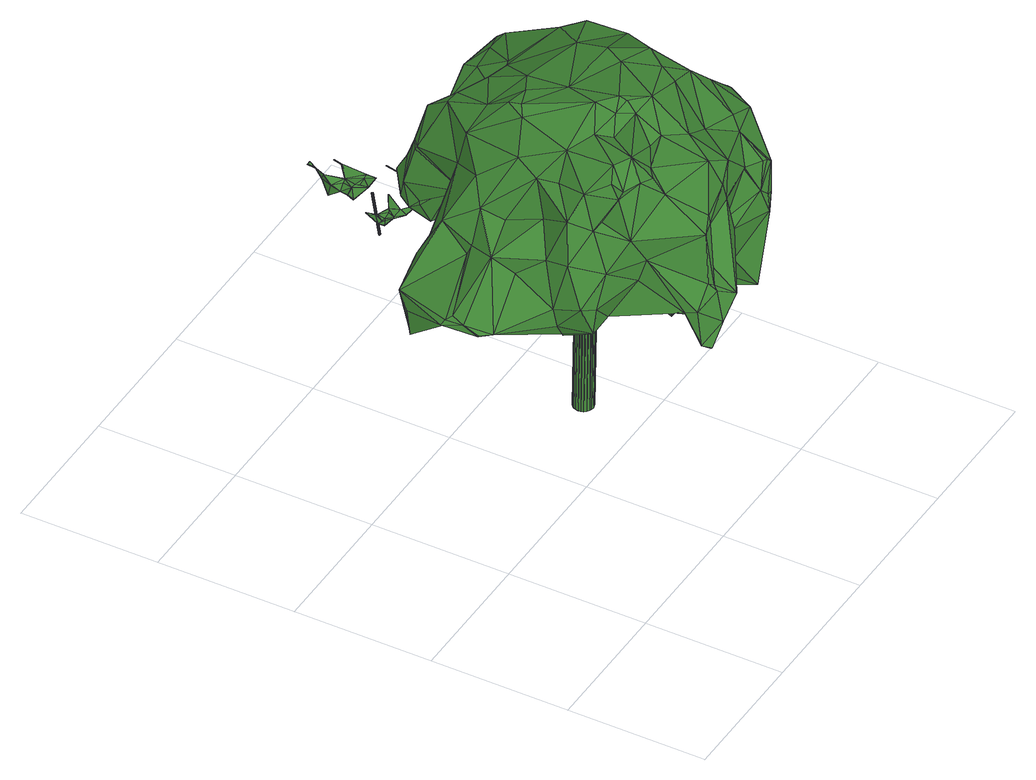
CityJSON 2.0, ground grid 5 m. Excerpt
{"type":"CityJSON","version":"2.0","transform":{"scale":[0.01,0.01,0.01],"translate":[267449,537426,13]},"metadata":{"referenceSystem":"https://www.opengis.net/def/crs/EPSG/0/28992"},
"CityObjects":{
"tree1":{"type":"SolitaryVegetationObject","attributes":{"gtid":296,"crown_width_m":12.59,"crown_median_z":21.95,"crown_r50_m":0.326,"crown_porosity":0.881,"trunk_H_m":8.39,"trunk_DBH_m":0.719,"trunk_radius_m":0.36,"trunk_base_height_m":13.56,"original_gtid":"296"},"geometry":[{"type":"Solid","lod":"3","boundaries":[[[[0,1,2]],[[3,2,4]],[[5,6,7]],[[8,9,10]],[[11,12,13]],[[14,15,16]],[[17,18,19]],[[20,21,22]],[[23,24,25]],[[26,27,28]],[[29,30,31]],[[32,33,34]],[[35,36,20]],[[37,38,39]],[[39,38,40]],[[41,42,43]],[[44,45,46]],[[47,48,15]],[[47,15,14]],[[49,50,51]],[[52,53,54]],[[55,56,57]],[[16,58,59]],[[16,60,58]],[[36,61,62]],[[63,51,50]],[[64,65,66]],[[67,65,64]],[[68,69,70]],[[71,72,49]],[[73,74,75]],[[76,75,74]],[[44,46,63]],[[77,33,32]],[[78,79,80]],[[81,82,17]],[[83,30,84]],[[85,86,87]],[[88,89,90]],[[91,92,93]],[[91,93,94]],[[95,72,96]],[[97,98,99]],[[100,101,102]],[[103,59,58]],[[19,104,81]],[[17,19,81]],[[40,105,39]],[[95,49,72]],[[106,107,108]],[[41,109,110]],[[25,111,112]],[[113,114,115]],[[116,37,117]],[[37,39,117]],[[118,45,44]],[[87,119,120]],[[86,119,87]],[[120,119,86]],[[121,22,21]],[[17,82,122]],[[123,82,81]],[[81,4,123]],[[22,124,35]],[[109,43,125]],[[126,127,128]],[[129,130,131]],[[132,60,133]],[[134,135,136]],[[137,138,139]],[[140,141,142]],[[8,143,9]],[[22,144,145]],[[146,67,147]],[[148,149,150]],[[148,150,151]],[[152,80,153]],[[57,23,55]],[[154,155,107]],[[107,155,156]],[[157,107,156]],[[158,113,159]],[[160,161,162]],[[163,164,165]],[[166,167,1]],[[166,1,168]],[[131,54,53]],[[169,109,170]],[[146,65,67]],[[68,171,69]],[[69,171,172]],[[122,173,17]],[[18,126,19]],[[162,174,175]],[[176,110,177]],[[178,164,179]],[[16,59,14]],[[64,130,67]],[[39,180,181]],[[182,77,183]],[[87,122,184]],[[44,185,118]],[[110,109,169]],[[28,73,26]],[[6,180,39]],[[175,174,186]],[[187,48,47]],[[188,46,189]],[[94,141,140]],[[190,113,187]],[[191,35,124]],[[161,160,192]],[[193,162,194]],[[75,97,132]],[[55,195,56]],[[62,21,36]],[[196,8,197]],[[129,198,199]],[[73,168,26]],[[189,45,200]],[[189,46,45]],[[201,202,129]],[[203,5,204]],[[11,13,205]],[[67,130,202]],[[105,40,142]],[[202,201,206]],[[38,37,207]],[[33,206,201]],[[33,201,34]],[[28,208,209]],[[210,66,211]],[[46,188,63]],[[77,56,183]],[[35,212,213]],[[34,129,199]],[[201,129,34]],[[71,49,51]],[[66,65,211]],[[52,214,49]],[[49,214,50]],[[215,216,217]],[[64,66,163]],[[218,219,220]],[[165,164,185]],[[118,185,164]],[[221,222,223]],[[224,222,221]],[[225,184,122]],[[159,113,85]],[[187,113,48]],[[198,131,53]],[[198,129,131]],[[43,42,226]],[[227,228,203]],[[163,66,210]],[[52,92,53]],[[65,101,211]],[[65,146,101]],[[219,229,230]],[[231,232,160]],[[107,106,154]],[[184,159,85]],[[173,87,120]],[[166,75,167]],[[196,233,31]],[[196,29,233]],[[29,31,233]],[[234,227,235]],[[30,83,31]],[[132,167,75]],[[47,236,237]],[[238,15,113]],[[164,178,239]],[[28,27,208]],[[240,126,18]],[[143,8,196]],[[223,227,203]],[[75,168,73]],[[209,73,28]],[[60,132,97]],[[99,60,97]],[[139,41,0]],[[122,87,173]],[[76,200,239]],[[143,237,236]],[[235,224,169]],[[90,169,224]],[[112,195,55]],[[87,184,85]],[[199,91,149]],[[71,223,203]],[[71,203,204]],[[241,242,243]],[[97,75,76]],[[98,97,76]],[[90,224,221]],[[154,244,155]],[[155,244,156]],[[35,205,36]],[[19,128,104]],[[227,231,245]],[[166,168,75]],[[246,2,1]],[[99,98,247]],[[136,205,13]],[[102,248,47]],[[126,240,127]],[[124,186,249]],[[31,237,196]],[[47,237,187]],[[30,29,250]],[[193,174,162]],[[9,147,251]],[[10,13,197]],[[8,10,197]],[[196,197,29]],[[16,238,60]],[[252,253,121]],[[183,254,61]],[[67,202,251]],[[202,206,251]],[[67,251,147]],[[197,13,29]],[[29,13,250]],[[254,255,61]],[[40,38,207]],[[165,256,163]],[[257,61,36]],[[180,6,231]],[[63,258,44]],[[250,84,30]],[[250,12,84]],[[207,37,116]],[[170,157,259]],[[6,105,96]],[[84,190,187]],[[247,98,239]],[[248,143,236]],[[260,102,14]],[[128,19,126]],[[110,169,90]],[[110,90,208]],[[112,111,195]],[[96,105,95]],[[153,145,144]],[[9,182,135]],[[9,135,134]],[[243,76,74]],[[84,187,83]],[[49,95,261]],[[137,127,138]],[[128,127,137]],[[13,12,250]],[[262,62,254]],[[254,62,255]],[[182,61,257]],[[183,61,182]],[[10,9,134]],[[62,61,255]],[[263,264,149]],[[226,42,138]],[[231,265,266]],[[57,267,263]],[[32,263,267]],[[216,186,80]],[[216,80,217]],[[131,229,218]],[[88,90,221]],[[257,136,135]],[[129,202,130]],[[63,50,258]],[[48,113,15]],[[198,92,199]],[[53,92,198]],[[69,194,162]],[[13,10,134]],[[13,134,136]],[[23,25,112]],[[9,143,268]],[[9,268,147]],[[138,127,269]],[[208,27,110]],[[211,100,210]],[[77,182,33]],[[200,270,189]],[[248,146,143]],[[72,7,96]],[[5,7,72]],[[269,271,138]],[[257,135,182]],[[133,272,132]],[[194,172,191]],[[81,104,128]],[[81,128,4]],[[55,23,112]],[[263,34,264]],[[199,264,34]],[[124,22,145]],[[199,92,91]],[[124,249,191]],[[0,41,176]],[[105,142,141]],[[273,68,70]],[[154,106,244]],[[88,274,275]],[[164,239,118]],[[178,247,239]],[[69,162,276]],[[162,161,276]],[[277,195,111]],[[139,42,41]],[[57,148,24]],[[192,106,108]],[[192,108,278]],[[279,105,6]],[[279,39,105]],[[0,280,139]],[[78,80,152]],[[139,280,137]],[[139,138,42]],[[194,249,193]],[[191,249,194]],[[90,89,208]],[[276,273,70]],[[276,70,69]],[[248,101,146]],[[225,159,184]],[[248,102,101]],[[225,272,133]],[[101,100,211]],[[205,136,257]],[[205,257,36]],[[108,125,278]],[[143,146,268]],[[103,58,178]],[[260,210,100]],[[251,182,9]],[[251,206,182]],[[33,182,206]],[[57,24,23]],[[94,150,91]],[[149,91,150]],[[157,170,109]],[[277,79,78]],[[186,145,153]],[[124,145,186]],[[113,115,85]],[[16,15,238]],[[161,192,278]],[[219,256,165]],[[219,230,256]],[[225,281,272]],[[4,272,281]],[[156,244,266]],[[156,266,265]],[[106,266,244]],[[153,80,186]],[[278,271,161]],[[94,151,150]],[[83,187,237]],[[179,260,103]],[[209,89,88]],[[178,179,103]],[[103,260,59]],[[180,231,160]],[[181,180,160]],[[278,226,271]],[[200,76,243]],[[115,282,283]],[[109,41,43]],[[52,49,261]],[[270,243,242]],[[92,52,261]],[[253,284,121]],[[44,258,185]],[[270,200,243]],[[163,256,64]],[[63,285,51]],[[117,286,116]],[[164,163,179]],[[163,210,179]],[[277,253,195]],[[195,253,252]],[[133,238,225]],[[60,238,133]],[[287,162,175]],[[287,175,215]],[[158,159,238]],[[159,225,238]],[[115,288,85]],[[147,268,146]],[[79,289,207]],[[266,106,192]],[[266,192,160]],[[271,226,138]],[[260,14,59]],[[213,113,290]],[[22,121,144]],[[242,189,270]],[[209,88,275]],[[176,27,168]],[[160,162,287]],[[71,51,285]],[[45,239,200]],[[76,239,98]],[[121,21,62]],[[121,62,252]],[[266,160,232]],[[85,288,86]],[[115,171,288]],[[240,288,171]],[[116,79,207]],[[137,280,128]],[[128,3,4]],[[266,232,231]],[[4,2,246]],[[54,218,291]],[[185,291,218]],[[181,287,215]],[[175,186,216]],[[214,291,50]],[[214,52,291]],[[243,74,241]],[[64,256,230]],[[213,114,113]],[[130,64,230]],[[231,6,5]],[[79,116,286]],[[241,209,242]],[[242,209,275]],[[54,131,218]],[[188,285,63]],[[130,229,131]],[[223,71,285]],[[54,291,52]],[[157,109,125]],[[45,118,239]],[[272,292,167]],[[272,4,292]],[[227,265,231]],[[100,102,260]],[[260,179,210]],[[290,113,190]],[[6,96,7]],[[127,240,273]],[[127,273,269]],[[171,273,240]],[[69,172,194]],[[114,282,115]],[[152,153,293]],[[294,225,122]],[[294,122,82]],[[294,82,123]],[[293,284,253]],[[181,160,287]],[[293,253,277]],[[228,5,203]],[[228,245,5]],[[231,5,245]],[[285,295,223]],[[285,188,295]],[[223,295,221]],[[188,189,295]],[[218,220,185]],[[80,79,286]],[[290,190,296]],[[84,12,296]],[[190,84,296]],[[12,290,296]],[[294,281,225]],[[248,236,47]],[[11,205,213]],[[213,205,35]],[[83,237,31]],[[102,47,14]],[[279,6,39]],[[140,151,94]],[[193,249,186]],[[196,237,143]],[[213,12,11]],[[12,213,290]],[[278,125,226]],[[43,226,125]],[[107,125,108]],[[157,125,107]],[[247,178,58]],[[271,276,161]],[[171,115,283]],[[191,212,35]],[[158,238,113]],[[171,283,172]],[[4,281,123]],[[294,123,281]],[[293,144,284]],[[121,284,144]],[[175,216,215]],[[189,274,295]],[[221,295,274]],[[289,151,140]],[[289,140,207]],[[207,142,40]],[[95,105,141]],[[140,142,207]],[[261,95,297]],[[240,298,288]],[[50,291,258]],[[185,258,291]],[[272,167,132]],[[209,74,73]],[[241,74,209]],[[292,246,167]],[[292,4,246]],[[114,212,282]],[[213,212,114]],[[172,283,282]],[[282,212,172]],[[172,212,191]],[[261,297,299]],[[261,299,93]],[[94,93,299]],[[300,277,78]],[[20,36,21]],[[79,277,111]],[[111,25,79]],[[25,301,79]],[[301,289,79]],[[120,298,173]],[[262,254,183]],[[86,288,298]],[[18,17,298]],[[262,252,62]],[[252,262,195]],[[56,195,262]],[[77,267,56]],[[32,267,77]],[[242,275,274]],[[95,141,297]],[[56,262,183]],[[149,264,199]],[[234,235,302]],[[234,302,265]],[[99,58,60]],[[247,58,99]],[[0,2,280]],[[280,2,3]],[[56,267,57]],[[246,1,167]],[[219,218,229]],[[185,220,165]],[[165,220,219]],[[148,289,24]],[[261,93,92]],[[94,299,141]],[[297,141,299]],[[228,227,245]],[[227,234,265]],[[300,78,293]],[[300,293,277]],[[152,293,78]],[[71,303,72]],[[204,303,71]],[[263,149,57]],[[25,24,301]],[[301,24,289]],[[41,110,176]],[[1,0,176]],[[242,274,189]],[[35,20,22]],[[86,298,120]],[[148,151,289]],[[17,173,298]],[[18,298,240]],[[217,304,215]],[[181,215,304]],[[181,304,39]],[[186,174,193]],[[149,148,57]],[[293,153,144]],[[230,229,130]],[[39,304,286]],[[117,39,286]],[[217,286,304]],[[80,286,217]],[[88,221,274]],[[280,3,128]],[[259,265,302]],[[276,271,273]],[[269,273,271]],[[273,171,68]],[[34,263,32]],[[303,5,72]],[[204,5,303]],[[208,89,209]],[[235,222,224]],[[227,222,235]],[[223,222,227]],[[176,168,1]],[[26,168,27]],[[176,177,27]],[[156,265,259]],[[156,259,157]],[[259,302,170]],[[170,302,169]],[[169,302,235]],[[110,27,177]],[[305,306,307]],[[305,307,308]],[[308,307,309]],[[308,309,310]],[[307,306,311]],[[307,311,309]],[[309,311,312]],[[309,312,310]],[[311,306,313]],[[311,313,312]],[[312,313,314]],[[312,314,310]],[[313,306,315]],[[313,315,314]],[[314,315,316]],[[314,316,310]],[[315,306,317]],[[315,317,316]],[[316,317,318]],[[316,318,310]],[[317,306,319]],[[317,319,318]],[[318,319,320]],[[318,320,310]],[[319,306,321]],[[319,321,320]],[[320,321,322]],[[320,322,310]],[[321,306,323]],[[321,323,322]],[[322,323,324]],[[322,324,310]],[[323,306,325]],[[323,325,324]],[[324,325,326]],[[324,326,310]],[[325,306,327]],[[325,327,326]],[[326,327,328]],[[326,328,310]],[[327,306,329]],[[327,329,328]],[[328,329,330]],[[328,330,310]],[[329,306,331]],[[329,331,330]],[[330,331,332]],[[330,332,310]],[[331,306,333]],[[331,333,332]],[[332,333,334]],[[332,334,310]],[[333,306,335]],[[333,335,334]],[[334,335,336]],[[334,336,310]],[[335,306,337]],[[335,337,336]],[[336,337,338]],[[336,338,310]],[[337,306,339]],[[337,339,338]],[[338,339,340]],[[338,340,310]],[[339,306,341]],[[339,341,340]],[[340,341,342]],[[340,342,310]],[[341,306,343]],[[341,343,342]],[[342,343,344]],[[342,344,310]],[[343,306,345]],[[343,345,344]],[[344,345,346]],[[344,346,310]],[[345,306,347]],[[345,347,346]],[[346,347,348]],[[346,348,310]],[[347,306,349]],[[347,349,348]],[[348,349,350]],[[348,350,310]],[[349,306,351]],[[349,351,350]],[[350,351,352]],[[350,352,310]],[[351,306,353]],[[351,353,352]],[[352,353,354]],[[352,354,310]],[[353,306,305]],[[353,305,354]],[[354,305,308]],[[354,308,310]]]]}]},
"tree2":{"type":"SolitaryVegetationObject","attributes":{"gtid":672,"crown_width_m":3.1,"crown_median_z":14.97,"crown_r50_m":0.15,"crown_porosity":0.897,"trunk_H_m":1.71,"trunk_DBH_m":0.0504,"trunk_radius_m":0.0252,"trunk_base_height_m":13.26,"original_gtid":"674"},"geometry":[{"type":"Solid","lod":"3","boundaries":[[[[355,356,357]],[[358,359,360]],[[361,362,363]],[[364,365,366]],[[367,368,369]],[[370,371,372]],[[373,374,357]],[[372,371,375]],[[376,377,361]],[[378,379,361]],[[380,381,382]],[[383,384,385]],[[386,387,388]],[[367,389,390]],[[391,359,392]],[[393,394,395]],[[392,359,358]],[[396,397,388]],[[398,399,400]],[[401,402,403]],[[368,404,405]],[[406,407,408]],[[409,361,363]],[[378,361,409]],[[364,401,373]],[[409,363,410]],[[409,410,358]],[[381,411,412]],[[410,363,362]],[[355,393,356]],[[375,413,372]],[[410,392,358]],[[414,390,415]],[[368,390,414]],[[416,415,417]],[[418,419,420]],[[407,418,408]],[[407,419,418]],[[403,421,422]],[[360,359,391]],[[388,387,396]],[[373,357,422]],[[401,403,423]],[[401,364,402]],[[405,424,369]],[[374,401,423]],[[374,373,401]],[[395,356,393]],[[384,425,418]],[[413,375,426]],[[427,428,394]],[[391,428,427]],[[414,416,404]],[[369,429,367]],[[364,373,430]],[[361,377,362]],[[431,381,432]],[[411,381,431]],[[355,433,427]],[[367,390,368]],[[408,434,406]],[[402,435,421]],[[403,402,421]],[[436,382,437]],[[414,404,368]],[[357,433,355]],[[368,405,369]],[[438,405,404]],[[436,380,382]],[[439,440,389]],[[386,441,406]],[[386,442,441]],[[386,443,387]],[[386,406,443]],[[444,418,445]],[[443,406,434]],[[434,398,443]],[[418,399,408]],[[378,409,362]],[[377,378,362]],[[407,406,441]],[[366,446,430]],[[366,430,373]],[[415,416,414]],[[447,400,381]],[[370,431,371]],[[411,431,370]],[[448,372,383]],[[413,449,450]],[[450,449,445]],[[394,393,355]],[[394,355,427]],[[451,373,422]],[[367,452,389]],[[439,389,452]],[[361,379,376]],[[422,357,403]],[[427,433,391]],[[360,391,433]],[[395,357,356]],[[407,453,419]],[[388,454,386]],[[446,365,455]],[[370,456,411]],[[369,421,429]],[[423,457,458]],[[421,435,429]],[[413,459,449]],[[426,449,459]],[[426,459,413]],[[452,460,461]],[[452,461,439]],[[460,429,435]],[[357,462,433]],[[382,381,463]],[[444,400,399]],[[444,399,418]],[[423,403,357]],[[423,357,395]],[[418,425,445]],[[385,384,420]],[[384,418,420]],[[373,451,366]],[[421,424,438]],[[438,424,405]],[[394,428,457]],[[394,457,395]],[[360,462,464]],[[400,463,381]],[[398,400,447]],[[380,463,400]],[[396,387,443]],[[422,465,451]],[[421,465,422]],[[364,439,466]],[[432,426,375]],[[419,467,420]],[[380,400,432]],[[432,381,380]],[[372,456,370]],[[385,420,448]],[[360,464,358]],[[362,409,464]],[[358,464,409]],[[362,464,410]],[[416,440,404]],[[366,404,440]],[[372,450,383]],[[443,454,396]],[[397,396,454]],[[385,448,383]],[[390,417,415]],[[389,417,390]],[[389,416,417]],[[443,398,442]],[[360,433,462]],[[392,458,391]],[[379,378,468]],[[462,458,392]],[[379,468,376]],[[376,468,377]],[[378,377,468]],[[375,371,431]],[[431,432,375]],[[457,391,458]],[[421,369,424]],[[447,412,469]],[[447,469,442]],[[448,467,372]],[[456,372,467]],[[464,462,410]],[[462,392,410]],[[374,462,357]],[[388,397,454]],[[455,430,446]],[[367,429,460]],[[389,440,416]],[[364,440,439]],[[366,440,364]],[[436,437,470]],[[380,436,470]],[[419,453,471]],[[407,471,453]],[[442,471,441]],[[374,423,458]],[[398,447,442]],[[419,471,412]],[[419,412,411]],[[374,458,462]],[[382,463,437]],[[470,437,463]],[[470,463,380]],[[411,467,419]],[[456,467,411]],[[457,428,391]],[[423,395,457]],[[372,413,450]],[[400,445,449]],[[430,365,364]],[[430,455,365]],[[366,365,446]],[[442,454,443]],[[386,454,442]],[[447,381,412]],[[441,471,407]],[[420,467,448]],[[442,469,471]],[[412,471,469]],[[383,425,384]],[[444,445,400]],[[404,472,438]],[[451,472,366]],[[404,366,472]],[[400,449,426]],[[400,426,432]],[[408,399,434]],[[398,434,399]],[[450,445,425]],[[450,425,383]],[[460,452,367]],[[364,466,402]],[[438,472,421]],[[421,472,465]],[[451,465,472]],[[466,439,461]],[[402,466,461]],[[435,402,461]],[[435,461,460]],[[473,474,475]],[[473,475,476]],[[476,475,477]],[[476,477,478]],[[475,474,479]],[[475,479,477]],[[477,479,480]],[[477,480,478]],[[479,474,481]],[[479,481,480]],[[481,474,482]],[[481,482,480]],[[480,482,483]],[[480,483,478]],[[482,474,484]],[[482,484,483]],[[483,484,485]],[[483,485,478]],[[484,474,486]],[[484,486,485]],[[485,486,487]],[[485,487,478]],[[486,474,488]],[[486,488,487]],[[487,488,489]],[[487,489,478]],[[488,474,490]],[[488,490,489]],[[489,490,491]],[[489,491,478]],[[491,490,492]],[[491,492,478]],[[490,474,493]],[[490,493,492]],[[492,493,494]],[[492,494,478]],[[493,474,495]],[[493,495,494]],[[494,495,496]],[[494,496,478]],[[495,474,497]],[[495,497,496]],[[496,497,498]],[[496,498,478]],[[497,474,499]],[[497,499,498]],[[498,499,500]],[[498,500,478]],[[499,474,501]],[[499,501,500]],[[500,501,502]],[[500,502,478]],[[501,474,503]],[[501,503,502]],[[502,503,504]],[[502,504,478]],[[503,474,505]],[[503,505,504]],[[504,505,506]],[[504,506,478]],[[505,474,473]],[[505,473,506]],[[506,473,476]],[[506,476,478]]]]}]}
},
"vertices":[
[292,451,1103],[336,477,1243],[312,541,1077],[277,634,1011],[237,699,1080],[1020,157,1016],[1045,140,920],[1054,150,980],[917,1304,826],[996,1242,788],[868,1253,707],[828,1056,806],[657,1158,741],[715,1187,722],[642,1160,1230],[577,1161,1103],[617,1074,1298],[86,797,870],[154,715,833],[105,672,857],[912,793,792],[944,799,801],[855,779,670],[1214,636,527],[1212,604,569],[1165,613,565],[431,368,1375],[416,335,1336],[427,324,1364],[711,1291,827],[614,1232,840],[715,1316,853],[1276,895,627],[1291,1022,678],[1380,948,695],[783,833,790],[913,986,828],[1139,246,618],[1140,226,640],[968,139,673],[1135,220,665],[345,340,1077],[310,355,950],[451,282,1001],[1065,588,1395],[920,611,1433],[1005,509,1394],[630,1201,1082],[579,1170,1091],[1230,316,1144],[1184,433,1243],[1112,311,1199],[1306,442,1127],[1335,651,1033],[1313,652,1090],[1201,705,577],[1226,834,630],[1259,686,567],[591,914,1368],[667,1066,1302],[516,948,1292],[1086,1045,819],[1053,818,823],[1106,465,1323],[1133,1100,1198],[1096,1165,1185],[1084,1128,1224],[1236,1185,996],[469,505,851],[499,515,845],[469,504,848],[1072,264,1178],[1091,160,1084],[475,388,1414],[579,516,1415],[486,564,1396],[676,567,1458],[1189,972,650],[1021,413,758],[1086,357,591],[857,404,666],[100,724,888],[95,786,888],[590,1229,866],[583,1195,838],[396,983,848],[221,943,692],[181,966,720],[587,314,1353],[552,286,1347],[557,244,1294],[1328,581,819],[1335,583,937],[1300,475,871],[1345,464,755],[1213,271,915],[1090,160,962],[543,759,1413],[583,785,1428],[579,829,1422],[925,1140,1194],[945,1201,1163],[849,1202,1088],[740,994,1343],[104,671,862],[1109,224,771],[533,85,778],[478,66,800],[489,123,899],[461,258,1086],[412,288,1188],[1134,613,602],[1176,642,551],[578,995,986],[604,831,890],[430,888,891],[1062,340,574],[1052,305,578],[964,686,1429],[182,964,699],[178,962,699],[978,729,774],[164,993,879],[108,766,903],[752,740,655],[476,127,912],[153,669,845],[299,475,811],[135,634,860],[1389,942,905],[1280,1020,1025],[1331,816,1036],[450,721,1330],[413,853,1229],[904,1206,708],[977,1207,768],[895,1171,725],[273,478,859],[303,364,853],[265,387,965],[1183,338,674],[1164,344,780],[1178,290,656],[915,1300,875],[866,716,730],[812,716,570],[1032,1231,1077],[1168,1228,945],[1294,537,716],[1385,713,711],[1322,550,749],[1335,477,723],[844,501,715],[820,592,678],[508,49,774],[509,46,777],[578,44,838],[485,84,926],[467,936,972],[371,999,954],[676,285,921],[589,407,825],[604,423,813],[1079,924,1334],[969,802,1398],[1152,868,1331],[429,561,1302],[426,640,1294],[393,447,1330],[586,110,1161],[577,99,970],[353,690,926],[537,713,960],[143,954,825],[804,500,783],[793,377,685],[368,401,1213],[397,386,1237],[745,856,1402],[845,985,1321],[890,185,812],[863,274,759],[1156,1087,764],[1186,969,652],[313,1016,910],[1190,740,1304],[791,576,674],[571,1207,945],[983,449,1371],[827,445,1425],[585,1158,876],[643,779,818],[583,279,939],[595,534,835],[570,542,838],[1153,690,642],[744,1323,844],[822,1270,735],[1356,760,925],[1396,762,796],[735,514,1462],[1398,1027,800],[1361,1034,916],[982,194,1122],[1055,170,1106],[831,1054,804],[1270,1118,810],[1174,261,628],[486,296,1369],[528,350,1425],[921,1025,1266],[1014,1143,1207],[619,800,844],[702,973,889],[1272,408,1156],[791,321,655],[786,352,586],[789,352,582],[1266,791,1167],[1223,837,1261],[1223,805,1260],[782,213,1285],[800,172,1192],[868,190,1235],[645,135,1190],[326,929,1075],[393,360,862],[813,165,1125],[978,196,1120],[1229,888,1154],[1197,924,1178],[868,168,960],[678,222,980],[719,1317,845],[642,193,1046],[633,122,1168],[744,1241,950],[720,1279,921],[525,985,1146],[729,695,1430],[187,697,842],[609,460,1404],[729,449,1422],[677,494,1441],[536,74,775],[863,194,999],[396,599,1164],[660,813,1421],[850,1204,1076],[702,661,746],[662,1178,741],[1218,1198,866],[1128,719,718],[1087,681,716],[1178,947,760],[1138,885,831],[1173,957,1223],[936,1140,787],[1126,575,1313],[594,76,939],[833,1027,1202],[1284,392,1008],[1190,822,716],[1334,773,665],[1385,762,710],[663,43,895],[635,90,884],[1264,864,624],[967,1168,929],[312,478,794],[739,486,1452],[421,389,838],[355,806,1155],[350,489,814],[740,363,1359],[686,373,1349],[471,492,845],[1119,613,635],[434,364,870],[1064,224,818],[265,488,932],[288,798,1053],[580,815,876],[511,808,920],[1019,691,767],[965,330,1238],[1018,331,588],[803,373,713],[300,870,875],[1189,391,676],[649,1074,923],[1215,562,1173],[377,727,1123],[945,605,784],[291,818,1007],[828,311,1322],[589,1160,857],[1229,378,883],[152,774,846],[1300,448,842],[1075,473,801],[1136,422,688],[600,89,955],[1074,165,1100],[859,307,676],[861,696,57],[825,695,56],[859,705,57],[846,672,896],[845,682,896],[810,671,895],[856,714,57],[841,690,896],[850,721,57],[835,697,896],[842,727,57],[827,703,896],[833,730,57],[818,706,896],[824,731,57],[809,707,896],[815,729,57],[800,706,896],[806,726,56],[791,702,896],[799,720,56],[784,696,895],[793,712,56],[779,688,895],[790,703,56],[775,680,895],[789,694,55],[774,670,894],[791,685,55],[776,661,894],[794,676,55],[780,652,894],[800,669,55],[785,645,894],[808,663,55],[793,640,894],[817,660,55],[802,636,894],[826,659,55],[811,635,894],[835,661,55],[820,637,894],[844,664,55],[829,641,894],[851,670,56],[836,647,895],[857,678,56],[842,654,895],[860,687,56],[845,663,895],
[1301,1511,188],[1287,1497,192],[1282,1562,195],[1362,1601,194],[1357,1567,164],[1356,1567,163],[1395,1679,195],[1389,1650,197],[1390,1650,198],[1218,1629,202],[1273,1663,205],[1218,1629,200],[1136,1621,201],[1136,1621,199],[1141,1601,196],[1299,1758,192],[1334,1742,197],[1278,1736,201],[1234,1595,199],[1282,1563,196],[1334,1742,199],[1406,1745,197],[1394,1679,194],[1395,1679,193],[1407,1745,196],[1338,1870,202],[1295,1812,193],[1338,1870,200],[1205,1751,199],[1217,1780,197],[1204,1751,198],[1283,1934,196],[1283,1963,202],[1283,1964,201],[1174,1654,198],[1164,1671,195],[1333,1523,183],[1335,1558,197],[1304,1471,184],[1306,1471,184],[1287,1497,194],[1294,1961,206],[1294,1961,204],[1248,1884,217],[1235,1850,197],[1277,1824,203],[1234,1595,201],[1192,1595,199],[1227,1570,192],[1173,1651,188],[1161,1623,191],[1256,1896,190],[1241,1864,144],[1234,1850,196],[1391,1650,196],[1363,1605,200],[1301,1800,180],[1264,1823,193],[1278,1736,203],[1164,1671,193],[1166,1685,198],[1168,1684,198],[1167,1684,199],[1234,1816,184],[1239,1817,181],[1218,1780,196],[1186,1595,195],[1227,1570,190],[1282,1562,197],[1164,1613,193],[1218,1780,197],[1310,1772,201],[1330,1514,181],[1330,1514,183],[1142,1601,197],[1274,1662,205],[1331,1775,199],[1331,1775,201],[1332,1523,182],[1247,1884,216],[1186,1595,197],[1339,1898,207],[1339,1898,205],[1178,1622,191],[1178,1649,198],[1179,1649,197],[1257,1896,189],[1258,1896,190],[1283,1934,198],[1264,1823,195],[1252,1784,202],[1274,1663,204],[1277,1824,201],[1205,1751,197],[1265,1779,207],[1252,1783,201],[1213,1620,196],[1161,1623,193],[1242,1864,143],[1284,1934,197],[1274,1663,206],[1277,1770,198],[1301,1511,190],[1333,1558,197],[1277,1770,200],[1164,1613,195],[1178,1622,193],[1334,1559,197],[1337,1870,201],[1361,1602,194],[1192,1595,197],[1203,1622,199],[1252,1784,200],[1405,1745,195],[1236,1850,196],[1338,1898,206],[1243,1864,145],[1203,1622,197],[1278,1695,26],[1275,1695,26],[1277,1696,26],[1267,1717,197],[1267,1718,197],[1265,1717,197],[1277,1697,26],[1266,1719,196],[1276,1697,26],[1275,1697,26],[1265,1719,196],[1274,1697,26],[1264,1719,196],[1273,1697,26],[1263,1719,196],[1273,1696,26],[1263,1718,196],[1273,1695,26],[1262,1717,196],[1262,1716,197],[1273,1694,26],[1263,1716,197],[1273,1693,26],[1263,1715,197],[1274,1693,26],[1264,1714,197],[1275,1693,26],[1265,1714,197],[1276,1693,26],[1266,1715,197],[1277,1693,26],[1267,1715,197],[1277,1694,26],[1267,1716,197]
]}
